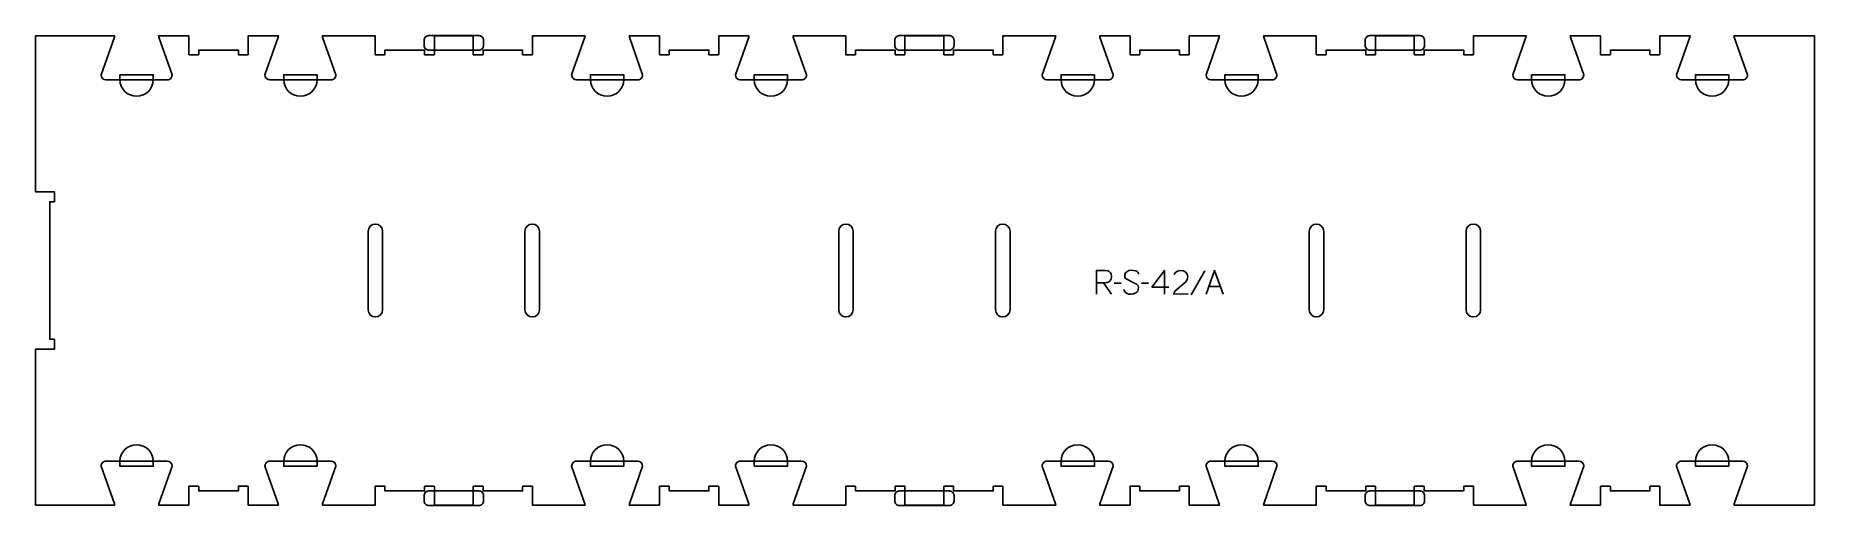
# Model space of a CAD drawing. Header units: millimetres. Extents: x -1138 to 1131, y -300 to 300.
import ezdxf

# ---------------------------------------------------------------- set-up
doc = ezdxf.new("R2010")
doc.units = ezdxf.units.MM
for name, color, linetype, true_color in [('1_ANYTOOL_1MMDEEP_LABELS_S', 2, 'Continuous', 0xffff00), ('3_ANYTOOL_CUTTHROUGH_INSID', 4, 'Continuous', 0x00ffff), ('4_ANYTOOL_CUTTHROUGH_OUTSI', 5, 'Continuous', 0x0000ff), ('5_ANYTOOL_HALF_MILL_9MM_IN', 3, 'Continuous', 0x00ff00)]:
    doc.layers.add(name, color=color, linetype=linetype, true_color=true_color)

msp = doc.modelspace()

# ---------------------------------------------------------------- linework, layer by layer
at = {"layer": '1_ANYTOOL_1MMDEEP_LABELS_S'}
for p, q in [((224.1, -15.6), (234.5, -30)), ((246.5, -16.1), (237.7, -16.2)), ((281.6, -16.1), (272.8, -16.2)), ((285.9, -21.3), (307.6, -21.3)), ((353.3, -0.5), (336.1, -31.2)), ((358.5, -20.4), (373.4, -20.4))]:
    msp.add_line(p, q, dxfattribs=at)
for points in [[(215.1, -30), (215.1, 0), (226.4, 0), (229.9, -0.5), (231.3, -1.1), (232.4, -2), (233.3, -3.1), (233.9, -4.4), (234.4, -7.8), (233.9, -10.6), (232.6, -13), (231.6, -14.1), (230.5, -14.8), (229.3, -15.3), (227.8, -15.5), (226.1, -15.6), (224.1, -15.6), (215.1, -15.6)], [(268.8, -4.6), (268.6, -3.2), (267.9, -2.1), (266.9, -1.2), (265.5, -0.6), (259.4, 0.3), (256.4, -0.1), (253.8, -1.5), (252.7, -2.5), (251.9, -3.7), (251.4, -5.1), (251.3, -6.7), (251.5, -8.3), (252, -9.7), (252.9, -10.8), (260.3, -14.6), (266.3, -17.5), (267.5, -18.5), (268.3, -19.7), (268.7, -21.2), (268.4, -24.7), (267.8, -26.2), (266.8, -27.5), (265.5, -28.5), (262.6, -29.9), (259.3, -30.3), (256.2, -30), (253.3, -28.8), (252.1, -27.9), (251.2, -26.8), (250.7, -25.6), (250.5, -24.1)], [(301.8, -30), (301.9, 0), (285.9, -21.3)], [(332.1, -30), (313.8, -29.9), (315.3, -26.5), (323.8, -19.1), (329.2, -14.4), (331, -11.6), (331.6, -8.2), (331, -4.7), (330.2, -3.3), (329.1, -2.1), (326.2, -0.5), (322.7, 0), (319.9, -0.3), (317.6, -1.3), (315.7, -2.9), (314.2, -5.1)], [(355, -30), (365.9, 0), (376.9, -30)]]:
    msp.add_lwpolyline(points, dxfattribs=at)
at = {"layer": '3_ANYTOOL_CUTTHROUGH_INSID'}
for points in [[(-695, 50, 1), (-713.5, 50), (-713.5, -50, 1), (-695, -50)], [(-513.5, -50, 1), (-495, -50), (-495, 50, 1), (-513.5, 50)], [(-95, 50, 1), (-113.5, 50), (-113.5, -50, 1), (-95, -50)], [(86.5, -50, 1), (105, -50), (105, 50, 1), (86.5, 50)], [(505, 50, 1), (486.5, 50), (486.5, -50, 1), (505, -50)], [(686.5, -50, 1), (705, -50), (705, 50, 1), (686.5, 50)]]:
    msp.add_lwpolyline(points, format="xyb", close=True, dxfattribs=at)
at = {"layer": '4_ANYTOOL_CUTTHROUGH_OUTSI'}
msp.add_lwpolyline([(-1137.5, -299.3), (-1137.5, -100.3), (-1113.8, -100.3, 0.414214), (-1113.5, -100), (-1113.5, -88, 0.414214), (-1113.8, -87.8), (-1119.5, -87.8), (-1119.5, 87.7), (-1113.8, 87.7, 0.414214), (-1113.5, 88), (-1113.5, 100, 0.414214), (-1113.8, 100.2), (-1137.5, 100.2), (-1137.5, 299.2), (-1036.8, 299.2), (-1037.1, 297.9), (-1054, 249.5), (-1053.5, 247.1), (-1052.1, 245.1), (-1050.1, 243.7), (-1047.7, 243.2), (-969.7, 243.2, 0.419618), (-963.5, 249.6), (-980.4, 297.9), (-980.6, 299.2), (-942, 299.2), (-942, 275.5, 0.414214), (-941.8, 275.2), (-929.8, 275.2, 0.414214), (-929.5, 275.5), (-929.5, 281.2), (-879, 281.2), (-879, 275.5, 0.414214), (-878.8, 275.2), (-866.8, 275.2, 0.414214), (-866.5, 275.5), (-866.5, 299.2), (-827.9, 299.2), (-828.2, 297.9), (-845.1, 249.5), (-844.6, 247.2), (-843.2, 245.1), (-841.1, 243.7), (-838.8, 243.2), (-760.8, 243.2, 0.419617), (-754.6, 249.6), (-771.5, 297.9), (-771.7, 299.2), (-704.5, 299.2), (-704.5, 275.5, 0.414214), (-704.3, 275.2), (-692.3, 275.2, 0.414214), (-692, 275.5), (-692, 281.2), (-641.5, 281.2), (-641.5, 275.5, 0.414214), (-641.3, 275.2), (-629.3, 275.2, 0.414214), (-629, 275.5), (-629, 299.2), (-579.5, 299.2), (-579.5, 275.5, 0.414214), (-579.3, 275.2), (-567.3, 275.2, 0.414214), (-567, 275.5), (-567, 281.2), (-516.5, 281.2), (-516.5, 275.5, 0.414214), (-516.3, 275.2), (-504.3, 275.2, 0.414214), (-504, 275.5), (-504, 299.2), (-436.8, 299.2), (-437.1, 297.9), (-454, 249.5), (-453.5, 247.1), (-452.1, 245.1), (-450.1, 243.7), (-447.7, 243.2), (-369.7, 243.2, 0.419618), (-363.5, 249.6), (-380.4, 297.9), (-380.6, 299.2), (-342, 299.2), (-342, 275.5, 0.414214), (-341.8, 275.2), (-329.8, 275.2, 0.414214), (-329.5, 275.5), (-329.5, 281.2), (-279, 281.2), (-279, 275.5, 0.414214), (-278.8, 275.2), (-266.8, 275.2, 0.414214), (-266.5, 275.5), (-266.5, 299.2), (-227.9, 299.2), (-228.2, 297.9), (-245.1, 249.5), (-244.6, 247.2), (-243.2, 245.1), (-241.1, 243.7), (-238.8, 243.2), (-160.8, 243.2, 0.419617), (-154.6, 249.6), (-171.5, 297.9), (-171.7, 299.2), (-104.5, 299.2), (-104.5, 275.5, 0.414214), (-104.3, 275.2), (-92.3, 275.2, 0.414214), (-92, 275.5), (-92, 281.2), (-41.5, 281.2), (-41.5, 275.5, 0.414214), (-41.3, 275.2), (-29.3, 275.2, 0.414214), (-29, 275.5), (-29, 299.2), (20.5, 299.2), (20.5, 275.5, 0.414214), (20.7, 275.2), (32.7, 275.2, 0.414214), (33, 275.5), (33, 281.2), (83.5, 281.2), (83.5, 275.5, 0.414214), (83.7, 275.2), (95.7, 275.2, 0.414214), (96, 275.5), (96, 299.2), (163.2, 299.2), (162.9, 297.9), (146, 249.5), (146.5, 247.1), (147.9, 245.1), (149.9, 243.7), (152.3, 243.2), (230.3, 243.2, 0.419618), (236.5, 249.6), (219.6, 297.9), (219.4, 299.2), (258, 299.2), (258, 275.5, 0.414214), (258.2, 275.2), (270.2, 275.2, 0.414214), (270.5, 275.5), (270.5, 281.2), (321, 281.2), (321, 275.5, 0.414214), (321.2, 275.2), (333.2, 275.2, 0.414214), (333.5, 275.5), (333.5, 299.2), (372.1, 299.2), (371.8, 297.9), (354.9, 249.5), (355.4, 247.2), (356.8, 245.1), (358.9, 243.7), (361.2, 243.2), (439.2, 243.2, 0.419617), (445.4, 249.6), (428.5, 297.9), (428.3, 299.2), (495.5, 299.2), (495.5, 275.5, 0.414214), (495.7, 275.2), (507.7, 275.2, 0.414214), (508, 275.5), (508, 281.2), (558.5, 281.2), (558.5, 275.5, 0.414214), (558.7, 275.2), (570.7, 275.2, 0.414214), (571, 275.5), (571, 299.2), (620.5, 299.2), (620.5, 275.5, 0.414214), (620.7, 275.2), (632.7, 275.2, 0.414214), (633, 275.5), (633, 281.2), (683.5, 281.2), (683.5, 275.5, 0.414214), (683.7, 275.2), (695.7, 275.2, 0.414214), (696, 275.5), (696, 299.2), (763.2, 299.2), (762.9, 297.9), (746, 249.5), (746.5, 247.1), (747.9, 245.1), (749.9, 243.7), (752.3, 243.2), (830.3, 243.2, 0.419618), (836.5, 249.6), (819.6, 297.9), (819.4, 299.2), (858, 299.2), (858, 275.5, 0.414214), (858.2, 275.2), (870.2, 275.2, 0.414214), (870.5, 275.5), (870.5, 281.2), (921, 281.2), (921, 275.5, 0.414214), (921.2, 275.2), (933.2, 275.2, 0.414214), (933.5, 275.5), (933.5, 299.2), (972.1, 299.2), (971.8, 297.9), (954.9, 249.5), (955.4, 247.2), (956.8, 245.1), (958.9, 243.7), (961.2, 243.2), (1039.2, 243.2, 0.419617), (1045.4, 249.6), (1028.5, 297.9), (1028.3, 299.2), (1130.7, 299.2), (1130.7, -299.3), (1028.3, -299.3), (1028.5, -297.9), (1045.4, -249.5), (1045, -247.1), (1043.6, -245.1), (1041.6, -243.7), (1039.2, -243.3), (961.2, -243.3, 0.419618), (954.9, -249.6), (971.8, -297.9), (972.1, -299.3), (933.5, -299.3), (933.5, -275.5, 0.414214), (933.2, -275.3), (921.2, -275.3, 0.414214), (921, -275.5), (921, -281.3), (870.5, -281.3), (870.5, -275.5, 0.414214), (870.2, -275.3), (858.2, -275.3, 0.414214), (858, -275.5), (858, -299.3), (819.4, -299.3), (819.6, -297.9), (836.5, -249.5), (836.1, -247.2), (834.7, -245.1), (832.6, -243.7), (830.3, -243.3), (752.3, -243.3, 0.419617), (746, -249.6), (762.9, -297.9), (763.2, -299.3), (696, -299.3), (696, -275.5, 0.414214), (695.7, -275.3), (683.7, -275.3, 0.414214), (683.5, -275.5), (683.5, -281.3), (633, -281.3), (633, -275.5, 0.414214), (632.7, -275.3), (620.7, -275.3, 0.414214), (620.5, -275.5), (620.5, -299.3), (571, -299.3), (571, -275.5, 0.414214), (570.7, -275.3), (558.7, -275.3, 0.414214), (558.5, -275.5), (558.5, -281.3), (508, -281.3), (508, -275.5, 0.414214), (507.7, -275.3), (495.7, -275.3, 0.414214), (495.5, -275.5), (495.5, -299.3), (428.3, -299.3), (428.5, -297.9), (445.4, -249.5), (445, -247.1), (443.6, -245.1), (441.6, -243.7), (439.2, -243.3), (361.2, -243.3, 0.419618), (354.9, -249.6), (371.8, -297.9), (372.1, -299.3), (333.5, -299.3), (333.5, -275.5, 0.414214), (333.2, -275.3), (321.2, -275.3, 0.414214), (321, -275.5), (321, -281.3), (270.5, -281.3), (270.5, -275.5, 0.414214), (270.2, -275.3), (258.2, -275.3, 0.414214), (258, -275.5), (258, -299.3), (219.4, -299.3), (219.6, -297.9), (236.5, -249.5), (236.1, -247.2), (234.7, -245.1), (232.6, -243.7), (230.3, -243.3), (152.3, -243.3, 0.419617), (146, -249.6), (162.9, -297.9), (163.2, -299.3), (96, -299.3), (96, -275.5, 0.414214), (95.7, -275.3), (83.7, -275.3, 0.414214), (83.5, -275.5), (83.5, -281.3), (33, -281.3), (33, -275.5, 0.414214), (32.7, -275.3), (20.7, -275.3, 0.414214), (20.5, -275.5), (20.5, -299.3), (-29, -299.3), (-29, -275.5, 0.414214), (-29.3, -275.3), (-41.3, -275.3, 0.414214), (-41.5, -275.5), (-41.5, -281.3), (-92, -281.3), (-92, -275.5, 0.414214), (-92.3, -275.3), (-104.3, -275.3, 0.414214), (-104.5, -275.5), (-104.5, -299.3), (-171.7, -299.3), (-171.5, -297.9), (-154.6, -249.5), (-155, -247.1), (-156.4, -245.1), (-158.4, -243.7), (-160.8, -243.3), (-238.8, -243.3, 0.419618), (-245.1, -249.6), (-228.2, -297.9), (-227.9, -299.3), (-266.5, -299.3), (-266.5, -275.5, 0.414214), (-266.8, -275.3), (-278.8, -275.3, 0.414214), (-279, -275.5), (-279, -281.3), (-329.5, -281.3), (-329.5, -275.5, 0.414214), (-329.8, -275.3), (-341.8, -275.3, 0.414214), (-342, -275.5), (-342, -299.3), (-380.6, -299.3), (-380.4, -297.9), (-363.5, -249.5), (-363.9, -247.2), (-365.3, -245.1), (-367.4, -243.7), (-369.7, -243.3), (-447.7, -243.3, 0.419617), (-454, -249.6), (-437.1, -297.9), (-436.8, -299.3), (-504, -299.3), (-504, -275.5, 0.414214), (-504.3, -275.3), (-516.3, -275.3, 0.414214), (-516.5, -275.5), (-516.5, -281.3), (-567, -281.3), (-567, -275.5, 0.414214), (-567.3, -275.3), (-579.3, -275.3, 0.414214), (-579.5, -275.5), (-579.5, -299.3), (-629, -299.3), (-629, -275.5, 0.414214), (-629.3, -275.3), (-641.3, -275.3, 0.414214), (-641.5, -275.5), (-641.5, -281.3), (-692, -281.3), (-692, -275.5, 0.414214), (-692.3, -275.3), (-704.3, -275.3, 0.414214), (-704.5, -275.5), (-704.5, -299.3), (-771.7, -299.3), (-771.5, -297.9), (-754.6, -249.5), (-755, -247.1), (-756.4, -245.1), (-758.4, -243.7), (-760.8, -243.3), (-838.8, -243.3, 0.419618), (-845.1, -249.6), (-828.2, -297.9), (-827.9, -299.3), (-866.5, -299.3), (-866.5, -275.5, 0.414214), (-866.8, -275.3), (-878.8, -275.3, 0.414214), (-879, -275.5), (-879, -281.3), (-929.5, -281.3), (-929.5, -275.5, 0.414214), (-929.8, -275.3), (-941.8, -275.3, 0.414214), (-942, -275.5), (-942, -299.3), (-980.6, -299.3), (-980.4, -297.9), (-963.5, -249.5), (-963.9, -247.2), (-965.3, -245.1), (-967.4, -243.7), (-969.7, -243.3), (-1047.7, -243.3, 0.419617), (-1054, -249.6), (-1037.1, -297.9), (-1036.8, -299.3)], format="xyb", close=True, dxfattribs=at)
at = {"layer": '5_ANYTOOL_HALF_MILL_9MM_IN'}
for points in [[(-636.1, 299.7, 0.414214), (-642.1, 293.7), (-642.1, 287.2, 0.414214), (-636.1, 281.2), (-572.4, 281.2, 0.414214), (-566.4, 287.2), (-566.4, 293.7, 0.414214), (-572.4, 299.7)], [(-36.1, 299.7, 0.414214), (-42.1, 293.7), (-42.1, 287.2, 0.414214), (-36.1, 281.2), (27.6, 281.2, 0.414214), (33.6, 287.2), (33.6, 293.7, 0.414214), (27.6, 299.7)], [(563.9, 299.7, 0.414214), (557.9, 293.7), (557.9, 287.2, 0.414214), (563.9, 281.2), (627.6, 281.2, 0.414214), (633.6, 287.2), (633.6, 293.7, 0.414214), (627.6, 299.7)], [(-987.5, 243.5, -1), (-1030, 243.5), (-1030, 249.7), (-987.5, 249.7)], [(-821.1, 243.5, 1), (-778.6, 243.5), (-778.6, 249.7), (-821.1, 249.7)], [(-387.5, 243.5, -1), (-430, 243.5), (-430, 249.7), (-387.5, 249.7)], [(-221.1, 243.5, 1), (-178.6, 243.5), (-178.6, 249.7), (-221.1, 249.7)], [(212.5, 243.5, -1), (170, 243.5), (170, 249.7), (212.5, 249.7)], [(378.9, 243.5, 1), (421.4, 243.5), (421.4, 249.7), (378.9, 249.7)], [(812.5, 243.5, -1), (770, 243.5), (770, 249.7), (812.5, 249.7)], [(978.9, 243.5, 1), (1021.4, 243.5), (1021.4, 249.7), (978.9, 249.7)], [(-987.5, -243.5, 1), (-1030, -243.5), (-1030, -249.8), (-987.5, -249.8)], [(-821.1, -243.5, -1), (-778.6, -243.5), (-778.6, -249.8), (-821.1, -249.8)], [(-387.5, -243.5, 1), (-430, -243.5), (-430, -249.8), (-387.5, -249.8)], [(-221.1, -243.5, -1), (-178.6, -243.5), (-178.6, -249.8), (-221.1, -249.8)], [(212.5, -243.5, 1), (170, -243.5), (170, -249.8), (212.5, -249.8)], [(378.9, -243.5, -1), (421.4, -243.5), (421.4, -249.8), (378.9, -249.8)], [(812.5, -243.5, 1), (770, -243.5), (770, -249.8), (812.5, -249.8)], [(978.9, -243.5, -1), (1021.4, -243.5), (1021.4, -249.8), (978.9, -249.8)], [(-636.1, -281.3, 0.414214), (-642.1, -287.2), (-642.1, -293.8, 0.414214), (-636.1, -299.8), (-572.4, -299.8, 0.414214), (-566.4, -293.8), (-566.4, -287.2, 0.414214), (-572.4, -281.3)], [(-36.1, -281.3, 0.414214), (-42.1, -287.2), (-42.1, -293.8, 0.414214), (-36.1, -299.8), (27.6, -299.8, 0.414214), (33.6, -293.8), (33.6, -287.2, 0.414214), (27.6, -281.3)], [(563.9, -281.3, 0.414214), (557.9, -287.2), (557.9, -293.8, 0.414214), (563.9, -299.8), (627.6, -299.8, 0.414214), (633.6, -293.8), (633.6, -287.2, 0.414214), (627.6, -281.3)]]:
    msp.add_lwpolyline(points, format="xyb", close=True, dxfattribs=at)

doc.saveas('drawing.dxf')
